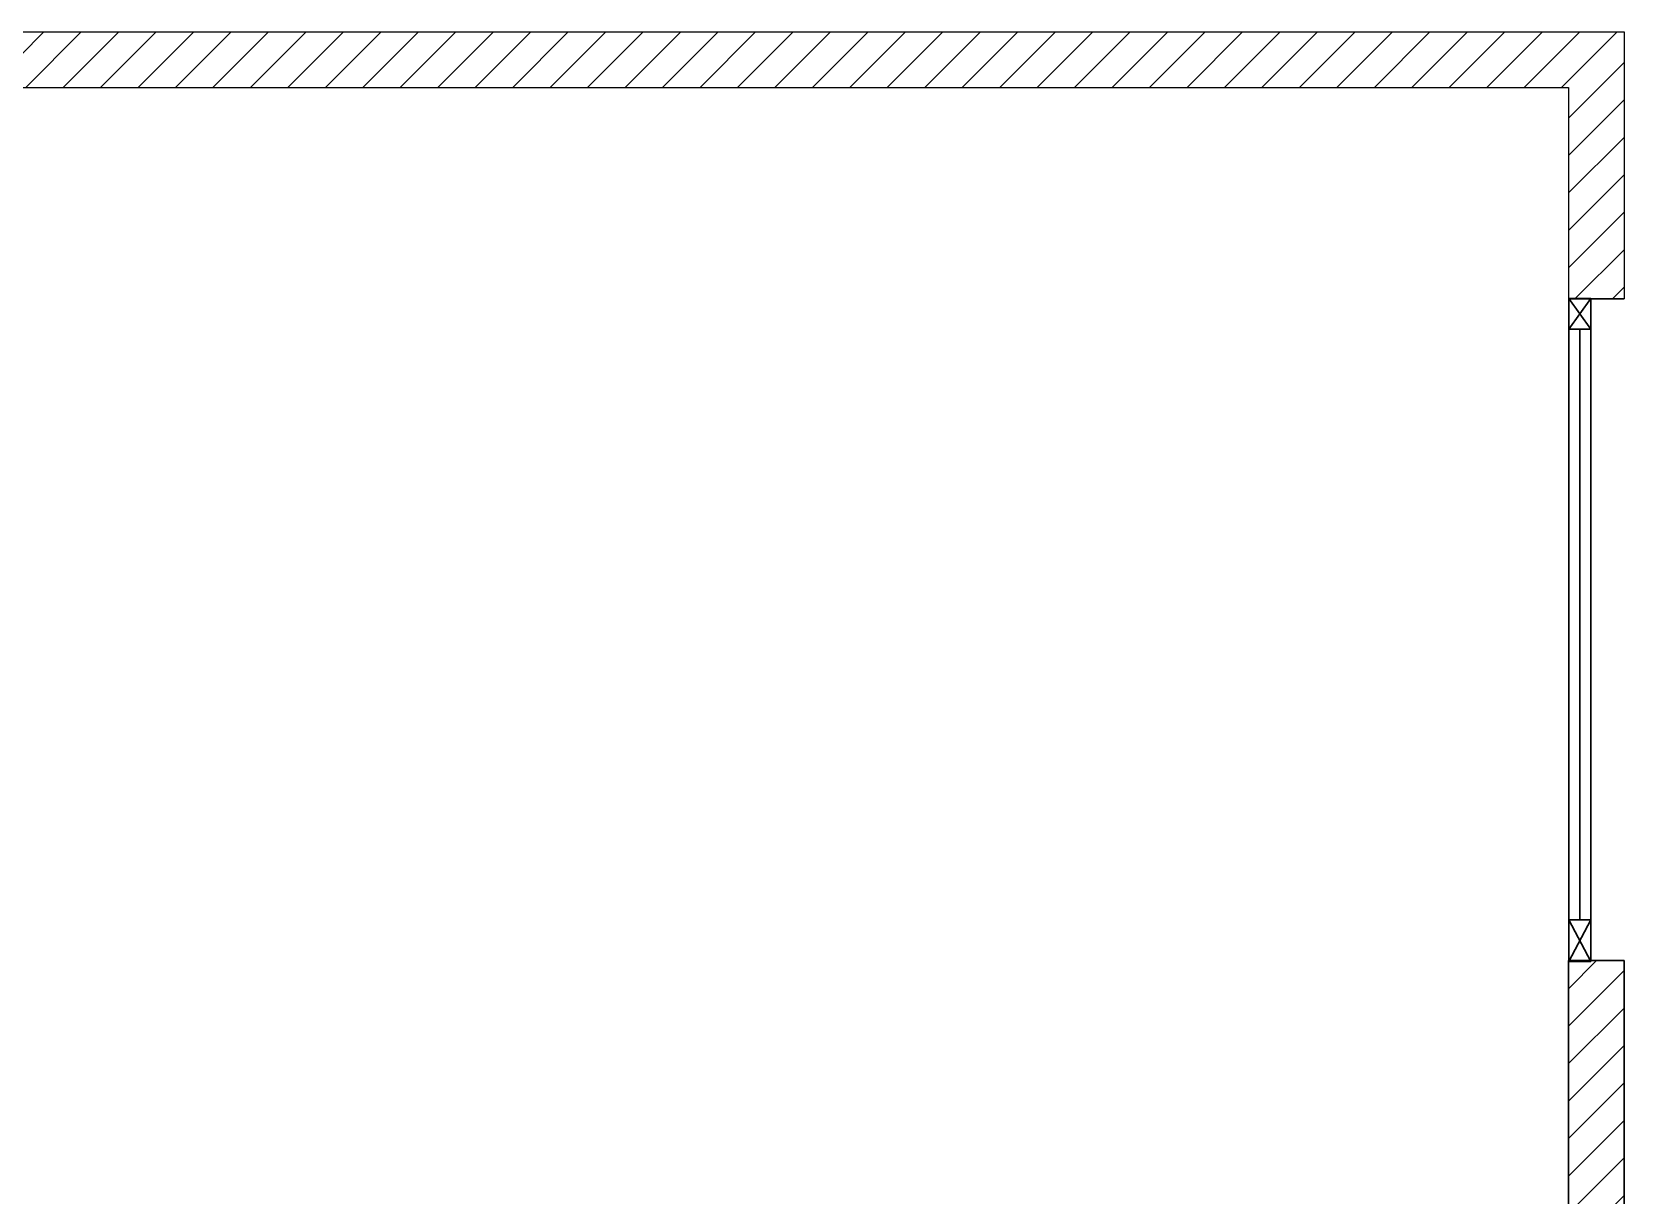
# Model space of a CAD drawing. Header units: millimetres. Extents: x -9 to 11976, y 0 to 3955.
# Drawn here: x 519 to 1091, y 832 to 1250 of the extents above; entities that cross this region are included whole.
import ezdxf

# ---------------------------------------------------------------- set-up
doc = ezdxf.new("R2010")
doc.units = ezdxf.units.MM
doc.layers.add('MenuisExt', color=140, linetype='Continuous', lineweight=18)

msp = doc.modelspace()

# ---------------------------------------------------------------- hatches: boundary and pattern name
at = {"lineweight": 30, "transparency": 33554687}
h = msp.add_hatch(dxfattribs=at)
h.set_pattern_fill('ANSI31', color=256, scale=3)
h.paths.add_polyline_path([(311.13, 965.31), (291.13, 965.31), (291.13, 820.31), (311.13, 820.31)])
h.paths.add_polyline_path([(311.13, 1230.31), (1071.13, 1230.31), (1071.13, 1154.47), (1071.21, 1154.37), (1079.21, 1154.37), (1091.13, 1154.31), (1091.13, 1250.31), (291.13, 1250.31), (291.13, 1058.31), (304.19, 1058.31), (304.19, 1058.33), (311.13, 1058.33)])
h = msp.add_hatch(dxfattribs=at)
h.set_pattern_fill('ANSI31', color=256, scale=3)
h.set_pattern_definition([(45, (-135.111, -30.63), (-6.73519, 6.73519), [])])
h.paths.add_polyline_path([(1091.13, 916.31), (1071.13, 916.31), (1071.13, 820.31), (1091.13, 820.31)])

# ---------------------------------------------------------------- linework, layer by layer
for p, q in [((291.13, 1250.31), (1091.13, 1250.31)), ((1091.13, 1250.31), (1091.13, 1154.31)), ((311.13, 1230.31), (1071.13, 1230.31)), ((1071.13, 1230.31), (1071.13, 1154.31))]:
    msp.add_line(p, q)
at = {"lineweight": 30}
for p, q in [((1091.13, 1154.31), (1071.13, 1154.31)), ((1071.13, 916.31), (1071.13, 820.31)), ((1091.13, 916.31), (1071.13, 916.31)), ((1091.13, 820.31), (1091.13, 916.31))]:
    msp.add_line(p, q, dxfattribs=at)
at = {"layer": 'MenuisExt', "lineweight": 30}
for p, q in [((1071.21, 1143.37), (1071.21, 1154.37)), ((1071.21, 1154.37), (1079.21, 1154.37)), ((1079.21, 1143.37), (1071.21, 1154.37)), ((1071.21, 1143.37), (1079.21, 1154.37)), ((1079.21, 1154.37), (1079.21, 1143.37)), ((1071.21, 931.04), (1071.21, 1143.37)), ((1071.21, 1143.37), (1079.21, 1143.37)), ((1075.21, 931.04), (1075.21, 1143.42)), ((1079.21, 1143.37), (1079.21, 931.04)), ((1071.21, 916.04), (1071.21, 931.04)), ((1071.21, 931.04), (1079.21, 931.04)), ((1079.21, 916.04), (1071.21, 931.04)), ((1071.21, 916.04), (1079.21, 931.04)), ((1079.21, 931.04), (1079.21, 916.04)), ((1079.21, 916.04), (1071.21, 916.04))]:
    msp.add_line(p, q, dxfattribs=at)

doc.saveas('drawing.dxf')
